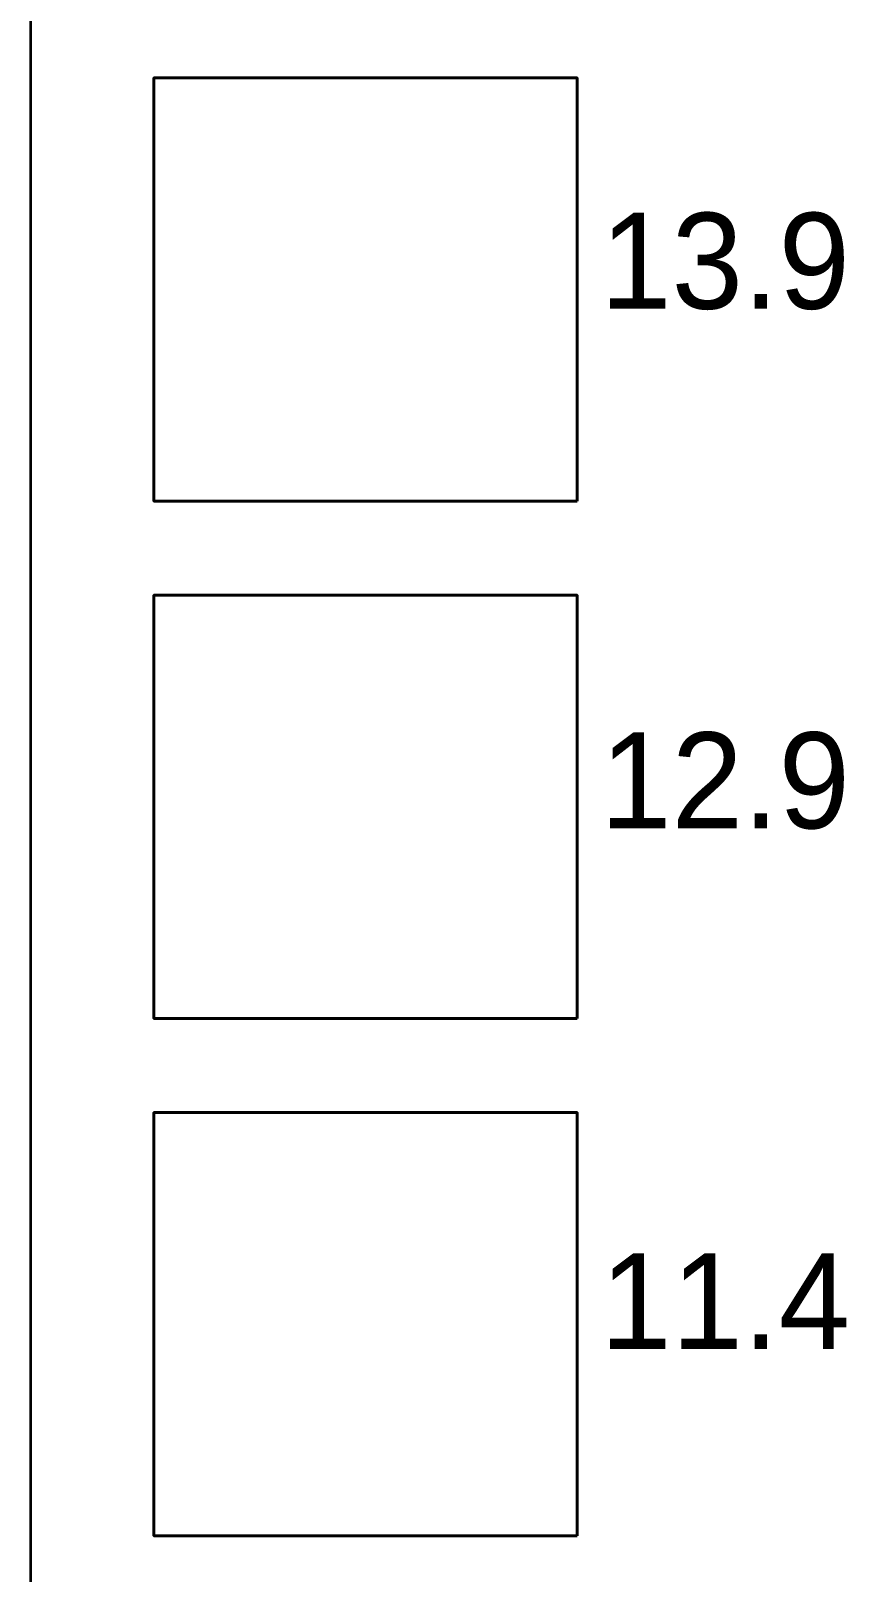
# Model space of a CAD drawing. Header units: inches. Extents: x 3 to 193, y 59 to 239.
# Drawn here: x 3.08 to 18.13, y 116.28 to 144.71 of the extents above; entities that cross this region are included whole.
import ezdxf

# ---------------------------------------------------------------- set-up
doc = ezdxf.new("R2010")
doc.units = ezdxf.units.IN
doc.header["$MEASUREMENT"] = 0
doc.layers.add('Calque 1', color=7, linetype='Continuous')
doc.layers.add('Forme bottom', color=7, linetype='Continuous')

msp = doc.modelspace()

# ---------------------------------------------------------------- linework, layer by layer
at = {"layer": 'Calque 1', "color": 7, "lineweight": 35, "true_color": 0xffffff}
for points in [[(13.161, 136.032), (12.917, 136.032), (12.672, 136.032), (12.428, 136.032), (12.184, 136.032), (11.94, 136.032), (11.696, 136.032), (11.452, 136.032), (11.208, 136.032), (10.963, 136.032), (10.719, 136.032), (10.475, 136.032), (10.231, 136.032), (9.987, 136.032), (9.743, 136.032), (9.499, 136.032), (9.255, 136.032), (9.01, 136.032), (8.766, 136.032), (8.522, 136.032), (8.278, 136.032), (8.034, 136.032), (7.79, 136.032), (7.545, 136.032), (7.301, 136.032), (7.057, 136.032), (6.813, 136.032), (6.569, 136.032), (6.325, 136.032), (6.081, 136.032), (5.837, 136.032), (5.592, 136.032), (5.348, 136.032), (5.348, 136.276), (5.348, 136.521), (5.348, 136.765), (5.348, 137.009), (5.348, 137.253), (5.348, 137.497), (5.348, 137.741), (5.348, 137.985), (5.348, 138.23), (5.348, 138.474), (5.348, 138.718), (5.348, 138.962), (5.348, 139.206), (5.348, 139.45), (5.348, 139.694), (5.348, 139.938), (5.348, 140.182), (5.348, 140.427), (5.348, 140.671), (5.348, 140.915), (5.348, 141.159), (5.348, 141.403), (5.348, 141.647), (5.348, 141.891), (5.348, 142.136), (5.348, 142.38), (5.348, 142.624), (5.348, 142.868), (5.348, 143.112), (5.348, 143.356), (5.348, 143.601), (5.348, 143.844), (5.592, 143.844), (5.837, 143.844), (6.081, 143.844), (6.325, 143.844), (6.569, 143.844), (6.813, 143.844), (7.057, 143.844), (7.301, 143.844), (7.545, 143.844), (7.79, 143.844), (8.034, 143.844), (8.278, 143.844), (8.522, 143.844), (8.766, 143.844), (9.01, 143.844), (9.255, 143.844), (9.499, 143.844), (9.743, 143.844), (9.987, 143.844), (10.231, 143.844), (10.475, 143.844), (10.719, 143.844), (10.963, 143.844), (11.208, 143.844), (11.452, 143.844), (11.696, 143.844), (11.94, 143.844), (12.184, 143.844), (12.428, 143.844), (12.672, 143.844), (12.917, 143.844), (13.161, 143.844), (13.161, 143.601), (13.161, 143.356), (13.161, 143.112), (13.161, 142.868), (13.161, 142.624), (13.161, 142.38), (13.161, 142.136), (13.161, 141.891), (13.161, 141.647), (13.161, 141.403), (13.161, 141.159), (13.161, 140.915), (13.161, 140.671), (13.161, 140.427), (13.161, 140.182), (13.161, 139.938), (13.161, 139.694), (13.161, 139.45), (13.161, 139.206), (13.161, 138.962), (13.161, 138.718), (13.161, 138.474), (13.161, 138.23), (13.161, 137.985), (13.161, 137.741), (13.161, 137.497), (13.161, 137.253), (13.161, 137.009), (13.161, 136.765), (13.161, 136.521), (13.161, 136.276), (13.161, 136.032)], [(13.161, 126.489), (12.917, 126.489), (12.672, 126.489), (12.428, 126.489), (12.184, 126.489), (11.94, 126.489), (11.696, 126.489), (11.452, 126.489), (11.208, 126.489), (10.963, 126.489), (10.719, 126.489), (10.475, 126.489), (10.231, 126.489), (9.987, 126.489), (9.743, 126.489), (9.499, 126.489), (9.255, 126.489), (9.01, 126.489), (8.766, 126.489), (8.522, 126.489), (8.278, 126.489), (8.034, 126.489), (7.79, 126.489), (7.545, 126.489), (7.301, 126.489), (7.057, 126.489), (6.813, 126.489), (6.569, 126.489), (6.325, 126.489), (6.081, 126.489), (5.837, 126.489), (5.592, 126.489), (5.348, 126.489), (5.348, 126.733), (5.348, 126.977), (5.348, 127.221), (5.348, 127.465), (5.348, 127.71), (5.348, 127.954), (5.348, 128.198), (5.348, 128.442), (5.348, 128.686), (5.348, 128.93), (5.348, 129.175), (5.348, 129.418), (5.348, 129.663), (5.348, 129.907), (5.348, 130.151), (5.348, 130.395), (5.348, 130.639), (5.348, 130.883), (5.348, 131.128), (5.348, 131.372), (5.348, 131.616), (5.348, 131.86), (5.348, 132.104), (5.348, 132.348), (5.348, 132.592), (5.348, 132.837), (5.348, 133.081), (5.348, 133.325), (5.348, 133.569), (5.348, 133.813), (5.348, 134.057), (5.348, 134.302), (5.592, 134.302), (5.837, 134.302), (6.081, 134.302), (6.325, 134.302), (6.569, 134.302), (6.813, 134.302), (7.057, 134.302), (7.301, 134.302), (7.545, 134.302), (7.79, 134.302), (8.034, 134.302), (8.278, 134.302), (8.522, 134.302), (8.766, 134.302), (9.01, 134.302), (9.255, 134.302), (9.499, 134.302), (9.743, 134.302), (9.987, 134.302), (10.231, 134.302), (10.475, 134.302), (10.719, 134.302), (10.963, 134.302), (11.208, 134.302), (11.452, 134.302), (11.696, 134.302), (11.94, 134.302), (12.184, 134.302), (12.428, 134.302), (12.672, 134.302), (12.917, 134.302), (13.161, 134.302), (13.161, 134.057), (13.161, 133.813), (13.161, 133.569), (13.161, 133.325), (13.161, 133.081), (13.161, 132.837), (13.161, 132.592), (13.161, 132.348), (13.161, 132.104), (13.161, 131.86), (13.161, 131.616), (13.161, 131.372), (13.161, 131.128), (13.161, 130.883), (13.161, 130.639), (13.161, 130.395), (13.161, 130.151), (13.161, 129.907), (13.161, 129.663), (13.161, 129.418), (13.161, 129.175), (13.161, 128.93), (13.161, 128.686), (13.161, 128.442), (13.161, 128.198), (13.161, 127.954), (13.161, 127.71), (13.161, 127.465), (13.161, 127.221), (13.161, 126.977), (13.161, 126.733), (13.161, 126.489)], [(13.161, 116.945), (12.917, 116.945), (12.672, 116.945), (12.428, 116.945), (12.184, 116.945), (11.94, 116.945), (11.696, 116.945), (11.452, 116.945), (11.208, 116.945), (10.963, 116.945), (10.719, 116.945), (10.475, 116.945), (10.231, 116.945), (9.987, 116.945), (9.743, 116.945), (9.499, 116.945), (9.255, 116.945), (9.01, 116.945), (8.766, 116.945), (8.522, 116.945), (8.278, 116.945), (8.034, 116.945), (7.79, 116.945), (7.545, 116.945), (7.301, 116.945), (7.057, 116.945), (6.813, 116.945), (6.569, 116.945), (6.325, 116.945), (6.081, 116.945), (5.837, 116.945), (5.592, 116.945), (5.348, 116.945), (5.348, 117.189), (5.348, 117.434), (5.348, 117.678), (5.348, 117.922), (5.348, 118.166), (5.348, 118.41), (5.348, 118.654), (5.348, 118.899), (5.348, 119.142), (5.348, 119.387), (5.348, 119.631), (5.348, 119.875), (5.348, 120.119), (5.348, 120.363), (5.348, 120.607), (5.348, 120.852), (5.348, 121.096), (5.348, 121.34), (5.348, 121.584), (5.348, 121.828), (5.348, 122.072), (5.348, 122.316), (5.348, 122.561), (5.348, 122.805), (5.348, 123.049), (5.348, 123.293), (5.348, 123.537), (5.348, 123.781), (5.348, 124.026), (5.348, 124.269), (5.348, 124.514), (5.348, 124.758), (5.592, 124.758), (5.837, 124.758), (6.081, 124.758), (6.325, 124.758), (6.569, 124.758), (6.813, 124.758), (7.057, 124.758), (7.301, 124.758), (7.545, 124.758), (7.79, 124.758), (8.034, 124.758), (8.278, 124.758), (8.522, 124.758), (8.766, 124.758), (9.01, 124.758), (9.255, 124.758), (9.499, 124.758), (9.743, 124.758), (9.987, 124.758), (10.231, 124.758), (10.475, 124.758), (10.719, 124.758), (10.963, 124.758), (11.208, 124.758), (11.452, 124.758), (11.696, 124.758), (11.94, 124.758), (12.184, 124.758), (12.428, 124.758), (12.672, 124.758), (12.917, 124.758), (13.161, 124.758), (13.161, 124.514), (13.161, 124.269), (13.161, 124.026), (13.161, 123.781), (13.161, 123.537), (13.161, 123.293), (13.161, 123.049), (13.161, 122.805), (13.161, 122.561), (13.161, 122.316), (13.161, 122.072), (13.161, 121.828), (13.161, 121.584), (13.161, 121.34), (13.161, 121.096), (13.161, 120.852), (13.161, 120.607), (13.161, 120.363), (13.161, 120.119), (13.161, 119.875), (13.161, 119.631), (13.161, 119.387), (13.161, 119.142), (13.161, 118.899), (13.161, 118.654), (13.161, 118.41), (13.161, 118.166), (13.161, 117.922), (13.161, 117.678), (13.161, 117.434), (13.161, 117.189), (13.161, 116.945)]]:
    msp.add_lwpolyline(points, dxfattribs=at)
for points in [[(13.161, 136.033), (13.161, 136.033), (12.917, 136.033), (12.917, 136.033), (12.917, 136.033), (12.672, 136.033), (12.672, 136.033), (12.672, 136.033), (12.428, 136.033), (12.428, 136.033), (12.428, 136.033), (12.184, 136.033), (12.184, 136.033), (12.184, 136.033), (11.94, 136.033), (11.94, 136.033), (11.94, 136.033), (11.696, 136.033), (11.696, 136.033), (11.696, 136.033), (11.452, 136.033), (11.452, 136.033), (11.452, 136.033), (11.208, 136.033), (11.208, 136.033), (11.208, 136.033), (10.963, 136.033), (10.963, 136.033), (10.963, 136.033), (10.719, 136.033), (10.719, 136.033), (10.719, 136.033), (10.475, 136.033), (10.475, 136.033), (10.475, 136.033), (10.231, 136.033), (10.231, 136.033), (10.231, 136.033), (9.987, 136.033), (9.987, 136.033), (9.987, 136.033), (9.743, 136.033), (9.743, 136.033), (9.743, 136.033), (9.499, 136.033), (9.499, 136.033), (9.499, 136.033), (9.255, 136.033), (9.255, 136.033), (9.255, 136.033), (9.01, 136.033), (9.01, 136.033), (9.01, 136.033), (8.766, 136.033), (8.766, 136.033), (8.766, 136.033), (8.522, 136.033), (8.522, 136.033), (8.522, 136.033), (8.278, 136.033), (8.278, 136.033), (8.278, 136.033), (8.034, 136.033), (8.034, 136.033), (8.034, 136.033), (7.79, 136.033), (7.79, 136.033), (7.79, 136.033), (7.546, 136.033), (7.546, 136.033), (7.546, 136.033), (7.302, 136.033), (7.302, 136.033), (7.302, 136.033), (7.057, 136.033), (7.057, 136.033), (7.057, 136.033), (6.813, 136.033), (6.813, 136.033), (6.813, 136.033), (6.569, 136.033), (6.569, 136.033), (6.569, 136.033), (6.325, 136.033), (6.325, 136.033), (6.325, 136.033), (6.081, 136.033), (6.081, 136.033), (6.081, 136.033), (5.837, 136.033), (5.837, 136.033), (5.837, 136.033), (5.592, 136.033), (5.592, 136.033), (5.592, 136.033), (5.348, 136.033), (5.348, 136.033), (5.348, 136.033), (5.348, 136.277), (5.348, 136.277), (5.348, 136.277), (5.348, 136.521), (5.348, 136.521), (5.348, 136.521), (5.348, 136.765), (5.348, 136.765), (5.348, 136.765), (5.348, 137.009), (5.348, 137.009), (5.348, 137.009), (5.348, 137.253), (5.348, 137.253), (5.348, 137.253), (5.348, 137.498), (5.348, 137.498), (5.348, 137.498), (5.348, 137.742), (5.348, 137.742), (5.348, 137.742), (5.348, 137.986), (5.348, 137.986), (5.348, 137.986), (5.348, 138.23), (5.348, 138.23), (5.348, 138.23), (5.348, 138.474), (5.348, 138.474), (5.348, 138.474), (5.348, 138.718), (5.348, 138.718), (5.348, 138.718), (5.348, 138.962), (5.348, 138.962), (5.348, 138.962), (5.348, 139.207), (5.348, 139.207), (5.348, 139.207), (5.348, 139.451), (5.348, 139.451), (5.348, 139.451), (5.348, 139.695), (5.348, 139.695), (5.348, 139.695), (5.348, 139.939), (5.348, 139.939), (5.348, 139.939), (5.348, 140.183), (5.348, 140.183), (5.348, 140.183), (5.348, 140.427), (5.348, 140.427), (5.348, 140.427), (5.348, 140.672), (5.348, 140.672), (5.348, 140.672), (5.348, 140.915), (5.348, 140.915), (5.348, 140.915), (5.348, 141.16), (5.348, 141.16), (5.348, 141.16), (5.348, 141.404), (5.348, 141.404), (5.348, 141.404), (5.348, 141.648), (5.348, 141.648), (5.348, 141.648), (5.348, 141.892), (5.348, 141.892), (5.348, 141.892), (5.348, 142.136), (5.348, 142.136), (5.348, 142.136), (5.348, 142.38), (5.348, 142.38), (5.348, 142.38), (5.348, 142.625), (5.348, 142.625), (5.348, 142.625), (5.348, 142.869), (5.348, 142.869), (5.348, 142.869), (5.348, 143.113), (5.348, 143.113), (5.348, 143.113), (5.348, 143.357), (5.348, 143.357), (5.348, 143.357), (5.348, 143.601), (5.348, 143.601), (5.348, 143.601), (5.348, 143.845), (5.348, 143.845), (5.348, 143.845), (5.592, 143.845), (5.592, 143.845), (5.592, 143.845), (5.837, 143.845), (5.837, 143.845), (5.837, 143.845), (6.081, 143.845), (6.081, 143.845), (6.081, 143.845), (6.325, 143.845), (6.325, 143.845), (6.325, 143.845), (6.569, 143.845), (6.569, 143.845), (6.569, 143.845), (6.813, 143.845), (6.813, 143.845), (6.813, 143.845), (7.057, 143.845), (7.057, 143.845), (7.057, 143.845), (7.302, 143.845), (7.302, 143.845), (7.302, 143.845), (7.546, 143.845), (7.546, 143.845), (7.546, 143.845), (7.79, 143.845), (7.79, 143.845), (7.79, 143.845), (8.034, 143.845), (8.034, 143.845), (8.034, 143.845), (8.278, 143.845), (8.278, 143.845), (8.278, 143.845), (8.522, 143.845), (8.522, 143.845), (8.522, 143.845), (8.766, 143.845), (8.766, 143.845), (8.766, 143.845), (9.01, 143.845), (9.01, 143.845), (9.01, 143.845), (9.255, 143.845), (9.255, 143.845), (9.255, 143.845), (9.499, 143.845), (9.499, 143.845), (9.499, 143.845), (9.743, 143.845), (9.743, 143.845), (9.743, 143.845), (9.987, 143.845), (9.987, 143.845), (9.987, 143.845), (10.231, 143.845), (10.231, 143.845), (10.231, 143.845), (10.475, 143.845), (10.475, 143.845), (10.475, 143.845), (10.719, 143.845), (10.719, 143.845), (10.719, 143.845), (10.963, 143.845), (10.963, 143.845), (10.963, 143.845), (11.208, 143.845), (11.208, 143.845), (11.208, 143.845), (11.452, 143.845), (11.452, 143.845), (11.452, 143.845), (11.696, 143.845), (11.696, 143.845), (11.696, 143.845), (11.94, 143.845), (11.94, 143.845), (11.94, 143.845), (12.184, 143.845), (12.184, 143.845), (12.184, 143.845), (12.428, 143.845), (12.428, 143.845), (12.428, 143.845), (12.672, 143.845), (12.672, 143.845), (12.672, 143.845), (12.917, 143.845), (12.917, 143.845), (12.917, 143.845), (13.161, 143.845), (13.161, 143.845), (13.161, 143.845), (13.161, 143.601), (13.161, 143.601), (13.161, 143.601), (13.161, 143.357), (13.161, 143.357), (13.161, 143.357), (13.161, 143.113), (13.161, 143.113), (13.161, 143.113), (13.161, 142.869), (13.161, 142.869), (13.161, 142.869), (13.161, 142.625), (13.161, 142.625), (13.161, 142.625), (13.161, 142.38), (13.161, 142.38), (13.161, 142.38), (13.161, 142.136), (13.161, 142.136), (13.161, 142.136), (13.161, 141.892), (13.161, 141.892), (13.161, 141.892), (13.161, 141.648), (13.161, 141.648), (13.161, 141.648), (13.161, 141.404), (13.161, 141.404), (13.161, 141.404), (13.161, 141.16), (13.161, 141.16), (13.161, 141.16), (13.161, 140.915), (13.161, 140.915), (13.161, 140.915), (13.161, 140.672), (13.161, 140.672), (13.161, 140.672), (13.161, 140.427), (13.161, 140.427), (13.161, 140.427), (13.161, 140.183), (13.161, 140.183), (13.161, 140.183), (13.161, 139.939), (13.161, 139.939), (13.161, 139.939), (13.161, 139.695), (13.161, 139.695), (13.161, 139.695), (13.161, 139.451), (13.161, 139.451), (13.161, 139.451), (13.161, 139.207), (13.161, 139.207), (13.161, 139.207), (13.161, 138.962), (13.161, 138.962), (13.161, 138.962), (13.161, 138.718), (13.161, 138.718), (13.161, 138.718), (13.161, 138.474), (13.161, 138.474), (13.161, 138.474), (13.161, 138.23), (13.161, 138.23), (13.161, 138.23), (13.161, 137.986), (13.161, 137.986), (13.161, 137.986), (13.161, 137.742), (13.161, 137.742), (13.161, 137.742), (13.161, 137.498), (13.161, 137.498), (13.161, 137.498), (13.161, 137.253), (13.161, 137.253), (13.161, 137.253), (13.161, 137.009), (13.161, 137.009), (13.161, 137.009), (13.161, 136.765), (13.161, 136.765), (13.161, 136.765), (13.161, 136.521), (13.161, 136.521), (13.161, 136.521), (13.161, 136.277), (13.161, 136.277), (13.161, 136.277), (13.161, 136.033), (13.161, 136.033), (13.161, 136.033), (13.161, 136.033), (13.161, 136.033), (13.161, 136.033), (13.161, 136.033), (13.161, 136.033), (13.161, 136.033), (13.161, 136.033), (13.161, 136.033), (13.161, 136.033), (13.161, 136.033), (13.161, 136.033), (13.161, 136.033), (13.161, 136.033), (13.161, 136.033), (13.161, 136.033), (13.161, 136.033), (13.161, 136.033), (13.161, 136.033), (13.161, 136.033), (13.161, 136.033), (13.161, 136.033), (13.161, 136.033), (13.161, 136.033), (13.161, 136.033), (13.161, 136.033), (13.161, 136.033), (13.161, 136.033), (13.161, 136.033), (13.161, 136.033), (13.161, 136.033), (13.161, 136.033), (13.161, 136.033), (13.161, 136.033), (13.161, 136.033), (13.161, 136.033), (13.161, 136.033), (13.161, 136.033), (13.161, 136.033), (13.161, 136.033), (13.161, 136.033), (13.161, 136.033), (13.161, 136.033), (13.161, 136.033), (13.161, 136.033), (13.161, 136.033), (13.161, 136.033), (13.161, 136.033), (13.161, 136.033), (13.161, 136.033), (13.161, 136.033), (13.161, 136.033), (13.161, 136.033), (13.161, 136.033), (13.161, 136.033), (13.161, 136.033), (13.161, 136.033), (13.161, 136.033), (13.161, 136.033), (13.161, 136.033), (13.161, 136.033), (13.161, 136.033), (13.161, 136.033), (13.161, 136.033), (13.161, 136.033), (13.161, 136.033), (13.161, 136.033), (13.161, 136.033), (13.161, 136.033), (13.161, 136.033), (13.161, 136.033), (13.161, 136.033), (13.161, 136.033), (13.161, 136.033), (13.161, 136.033), (13.161, 136.033), (13.161, 136.033), (13.161, 136.033), (13.161, 136.033), (13.161, 136.033), (13.161, 136.033), (13.161, 136.033), (13.161, 136.033), (13.161, 136.033), (13.161, 136.033), (13.161, 136.033), (13.161, 136.033), (13.161, 136.033), (13.161, 136.033), (13.161, 136.033), (13.161, 136.033), (13.161, 136.033), (13.161, 136.033), (13.161, 136.033), (13.161, 136.033), (13.161, 136.033), (13.161, 136.033), (13.161, 136.033), (13.161, 136.033), (13.161, 136.033), (13.161, 136.033), (13.161, 136.033)], [(13.161, 126.489), (13.161, 126.489), (12.917, 126.489), (12.917, 126.489), (12.917, 126.489), (12.672, 126.489), (12.672, 126.489), (12.672, 126.489), (12.428, 126.489), (12.428, 126.489), (12.428, 126.489), (12.184, 126.489), (12.184, 126.489), (12.184, 126.489), (11.94, 126.489), (11.94, 126.489), (11.94, 126.489), (11.696, 126.489), (11.696, 126.489), (11.696, 126.489), (11.452, 126.489), (11.452, 126.489), (11.452, 126.489), (11.208, 126.489), (11.208, 126.489), (11.208, 126.489), (10.963, 126.489), (10.963, 126.489), (10.963, 126.489), (10.719, 126.489), (10.719, 126.489), (10.719, 126.489), (10.475, 126.489), (10.475, 126.489), (10.475, 126.489), (10.231, 126.489), (10.231, 126.489), (10.231, 126.489), (9.987, 126.489), (9.987, 126.489), (9.987, 126.489), (9.743, 126.489), (9.743, 126.489), (9.743, 126.489), (9.499, 126.489), (9.499, 126.489), (9.499, 126.489), (9.255, 126.489), (9.255, 126.489), (9.255, 126.489), (9.01, 126.489), (9.01, 126.489), (9.01, 126.489), (8.766, 126.489), (8.766, 126.489), (8.766, 126.489), (8.522, 126.489), (8.522, 126.489), (8.522, 126.489), (8.278, 126.489), (8.278, 126.489), (8.278, 126.489), (8.034, 126.489), (8.034, 126.489), (8.034, 126.489), (7.79, 126.489), (7.79, 126.489), (7.79, 126.489), (7.546, 126.489), (7.546, 126.489), (7.546, 126.489), (7.302, 126.489), (7.302, 126.489), (7.302, 126.489), (7.057, 126.489), (7.057, 126.489), (7.057, 126.489), (6.813, 126.489), (6.813, 126.489), (6.813, 126.489), (6.569, 126.489), (6.569, 126.489), (6.569, 126.489), (6.325, 126.489), (6.325, 126.489), (6.325, 126.489), (6.081, 126.489), (6.081, 126.489), (6.081, 126.489), (5.837, 126.489), (5.837, 126.489), (5.837, 126.489), (5.592, 126.489), (5.592, 126.489), (5.592, 126.489), (5.348, 126.489), (5.348, 126.489), (5.348, 126.489), (5.348, 126.733), (5.348, 126.733), (5.348, 126.733), (5.348, 126.977), (5.348, 126.977), (5.348, 126.977), (5.348, 127.221), (5.348, 127.221), (5.348, 127.221), (5.348, 127.465), (5.348, 127.465), (5.348, 127.465), (5.348, 127.71), (5.348, 127.71), (5.348, 127.71), (5.348, 127.954), (5.348, 127.954), (5.348, 127.954), (5.348, 128.198), (5.348, 128.198), (5.348, 128.198), (5.348, 128.442), (5.348, 128.442), (5.348, 128.442), (5.348, 128.686), (5.348, 128.686), (5.348, 128.686), (5.348, 128.931), (5.348, 128.931), (5.348, 128.931), (5.348, 129.175), (5.348, 129.175), (5.348, 129.175), (5.348, 129.419), (5.348, 129.419), (5.348, 129.419), (5.348, 129.663), (5.348, 129.663), (5.348, 129.663), (5.348, 129.907), (5.348, 129.907), (5.348, 129.907), (5.348, 130.151), (5.348, 130.151), (5.348, 130.151), (5.348, 130.395), (5.348, 130.395), (5.348, 130.395), (5.348, 130.64), (5.348, 130.64), (5.348, 130.64), (5.348, 130.884), (5.348, 130.884), (5.348, 130.884), (5.348, 131.128), (5.348, 131.128), (5.348, 131.128), (5.348, 131.372), (5.348, 131.372), (5.348, 131.372), (5.348, 131.616), (5.348, 131.616), (5.348, 131.616), (5.348, 131.86), (5.348, 131.86), (5.348, 131.86), (5.348, 132.105), (5.348, 132.105), (5.348, 132.105), (5.348, 132.349), (5.348, 132.349), (5.348, 132.349), (5.348, 132.593), (5.348, 132.593), (5.348, 132.593), (5.348, 132.837), (5.348, 132.837), (5.348, 132.837), (5.348, 133.081), (5.348, 133.081), (5.348, 133.081), (5.348, 133.326), (5.348, 133.326), (5.348, 133.326), (5.348, 133.57), (5.348, 133.57), (5.348, 133.57), (5.348, 133.814), (5.348, 133.814), (5.348, 133.814), (5.348, 134.058), (5.348, 134.058), (5.348, 134.058), (5.348, 134.302), (5.348, 134.302), (5.348, 134.302), (5.592, 134.302), (5.592, 134.302), (5.592, 134.302), (5.837, 134.302), (5.837, 134.302), (5.837, 134.302), (6.081, 134.302), (6.081, 134.302), (6.081, 134.302), (6.325, 134.302), (6.325, 134.302), (6.325, 134.302), (6.569, 134.302), (6.569, 134.302), (6.569, 134.302), (6.813, 134.302), (6.813, 134.302), (6.813, 134.302), (7.057, 134.302), (7.057, 134.302), (7.057, 134.302), (7.302, 134.302), (7.302, 134.302), (7.302, 134.302), (7.546, 134.302), (7.546, 134.302), (7.546, 134.302), (7.79, 134.302), (7.79, 134.302), (7.79, 134.302), (8.034, 134.302), (8.034, 134.302), (8.034, 134.302), (8.278, 134.302), (8.278, 134.302), (8.278, 134.302), (8.522, 134.302), (8.522, 134.302), (8.522, 134.302), (8.766, 134.302), (8.766, 134.302), (8.766, 134.302), (9.01, 134.302), (9.01, 134.302), (9.01, 134.302), (9.255, 134.302), (9.255, 134.302), (9.255, 134.302), (9.499, 134.302), (9.499, 134.302), (9.499, 134.302), (9.743, 134.302), (9.743, 134.302), (9.743, 134.302), (9.987, 134.302), (9.987, 134.302), (9.987, 134.302), (10.231, 134.302), (10.231, 134.302), (10.231, 134.302), (10.475, 134.302), (10.475, 134.302), (10.475, 134.302), (10.719, 134.302), (10.719, 134.302), (10.719, 134.302), (10.963, 134.302), (10.963, 134.302), (10.963, 134.302), (11.208, 134.302), (11.208, 134.302), (11.208, 134.302), (11.452, 134.302), (11.452, 134.302), (11.452, 134.302), (11.696, 134.302), (11.696, 134.302), (11.696, 134.302), (11.94, 134.302), (11.94, 134.302), (11.94, 134.302), (12.184, 134.302), (12.184, 134.302), (12.184, 134.302), (12.428, 134.302), (12.428, 134.302), (12.428, 134.302), (12.672, 134.302), (12.672, 134.302), (12.672, 134.302), (12.917, 134.302), (12.917, 134.302), (12.917, 134.302), (13.161, 134.302), (13.161, 134.302), (13.161, 134.302), (13.161, 134.058), (13.161, 134.058), (13.161, 134.058), (13.161, 133.814), (13.161, 133.814), (13.161, 133.814), (13.161, 133.57), (13.161, 133.57), (13.161, 133.57), (13.161, 133.326), (13.161, 133.326), (13.161, 133.326), (13.161, 133.081), (13.161, 133.081), (13.161, 133.081), (13.161, 132.837), (13.161, 132.837), (13.161, 132.837), (13.161, 132.593), (13.161, 132.593), (13.161, 132.593), (13.161, 132.349), (13.161, 132.349), (13.161, 132.349), (13.161, 132.105), (13.161, 132.105), (13.161, 132.105), (13.161, 131.86), (13.161, 131.86), (13.161, 131.86), (13.161, 131.616), (13.161, 131.616), (13.161, 131.616), (13.161, 131.372), (13.161, 131.372), (13.161, 131.372), (13.161, 131.128), (13.161, 131.128), (13.161, 131.128), (13.161, 130.884), (13.161, 130.884), (13.161, 130.884), (13.161, 130.64), (13.161, 130.64), (13.161, 130.64), (13.161, 130.395), (13.161, 130.395), (13.161, 130.395), (13.161, 130.151), (13.161, 130.151), (13.161, 130.151), (13.161, 129.907), (13.161, 129.907), (13.161, 129.907), (13.161, 129.663), (13.161, 129.663), (13.161, 129.663), (13.161, 129.419), (13.161, 129.419), (13.161, 129.419), (13.161, 129.175), (13.161, 129.175), (13.161, 129.175), (13.161, 128.931), (13.161, 128.931), (13.161, 128.931), (13.161, 128.686), (13.161, 128.686), (13.161, 128.686), (13.161, 128.442), (13.161, 128.442), (13.161, 128.442), (13.161, 128.198), (13.161, 128.198), (13.161, 128.198), (13.161, 127.954), (13.161, 127.954), (13.161, 127.954), (13.161, 127.71), (13.161, 127.71), (13.161, 127.71), (13.161, 127.465), (13.161, 127.465), (13.161, 127.465), (13.161, 127.221), (13.161, 127.221), (13.161, 127.221), (13.161, 126.977), (13.161, 126.977), (13.161, 126.977), (13.161, 126.733), (13.161, 126.733), (13.161, 126.733), (13.161, 126.489), (13.161, 126.489), (13.161, 126.489), (13.161, 126.489), (13.161, 126.489), (13.161, 126.489), (13.161, 126.489), (13.161, 126.489), (13.161, 126.489), (13.161, 126.489), (13.161, 126.489), (13.161, 126.489), (13.161, 126.489), (13.161, 126.489), (13.161, 126.489), (13.161, 126.489), (13.161, 126.489), (13.161, 126.489), (13.161, 126.489), (13.161, 126.489), (13.161, 126.489), (13.161, 126.489), (13.161, 126.489), (13.161, 126.489), (13.161, 126.489), (13.161, 126.489), (13.161, 126.489), (13.161, 126.489), (13.161, 126.489), (13.161, 126.489), (13.161, 126.489), (13.161, 126.489), (13.161, 126.489), (13.161, 126.489), (13.161, 126.489), (13.161, 126.489), (13.161, 126.489), (13.161, 126.489), (13.161, 126.489), (13.161, 126.489), (13.161, 126.489), (13.161, 126.489), (13.161, 126.489), (13.161, 126.489), (13.161, 126.489), (13.161, 126.489), (13.161, 126.489), (13.161, 126.489), (13.161, 126.489), (13.161, 126.489), (13.161, 126.489), (13.161, 126.489), (13.161, 126.489), (13.161, 126.489), (13.161, 126.489), (13.161, 126.489), (13.161, 126.489), (13.161, 126.489), (13.161, 126.489), (13.161, 126.489), (13.161, 126.489), (13.161, 126.489), (13.161, 126.489), (13.161, 126.489), (13.161, 126.489), (13.161, 126.489), (13.161, 126.489), (13.161, 126.489), (13.161, 126.489), (13.161, 126.489), (13.161, 126.489), (13.161, 126.489), (13.161, 126.489), (13.161, 126.489), (13.161, 126.489), (13.161, 126.489), (13.161, 126.489), (13.161, 126.489), (13.161, 126.489), (13.161, 126.489), (13.161, 126.489), (13.161, 126.489), (13.161, 126.489), (13.161, 126.489), (13.161, 126.489), (13.161, 126.489), (13.161, 126.489), (13.161, 126.489), (13.161, 126.489), (13.161, 126.489), (13.161, 126.489), (13.161, 126.489), (13.161, 126.489), (13.161, 126.489), (13.161, 126.489), (13.161, 126.489), (13.161, 126.489), (13.161, 126.489), (13.161, 126.489), (13.161, 126.489), (13.161, 126.489), (13.161, 126.489), (13.161, 126.489), (13.161, 126.489)], [(13.161, 116.946), (13.161, 116.946), (12.917, 116.946), (12.917, 116.946), (12.917, 116.946), (12.672, 116.946), (12.672, 116.946), (12.672, 116.946), (12.428, 116.946), (12.428, 116.946), (12.428, 116.946), (12.184, 116.946), (12.184, 116.946), (12.184, 116.946), (11.94, 116.946), (11.94, 116.946), (11.94, 116.946), (11.696, 116.946), (11.696, 116.946), (11.696, 116.946), (11.452, 116.946), (11.452, 116.946), (11.452, 116.946), (11.208, 116.946), (11.208, 116.946), (11.208, 116.946), (10.963, 116.946), (10.963, 116.946), (10.963, 116.946), (10.719, 116.946), (10.719, 116.946), (10.719, 116.946), (10.475, 116.946), (10.475, 116.946), (10.475, 116.946), (10.231, 116.946), (10.231, 116.946), (10.231, 116.946), (9.987, 116.946), (9.987, 116.946), (9.987, 116.946), (9.743, 116.946), (9.743, 116.946), (9.743, 116.946), (9.499, 116.946), (9.499, 116.946), (9.499, 116.946), (9.255, 116.946), (9.255, 116.946), (9.255, 116.946), (9.01, 116.946), (9.01, 116.946), (9.01, 116.946), (8.766, 116.946), (8.766, 116.946), (8.766, 116.946), (8.522, 116.946), (8.522, 116.946), (8.522, 116.946), (8.278, 116.946), (8.278, 116.946), (8.278, 116.946), (8.034, 116.946), (8.034, 116.946), (8.034, 116.946), (7.79, 116.946), (7.79, 116.946), (7.79, 116.946), (7.546, 116.946), (7.546, 116.946), (7.546, 116.946), (7.302, 116.946), (7.302, 116.946), (7.302, 116.946), (7.057, 116.946), (7.057, 116.946), (7.057, 116.946), (6.813, 116.946), (6.813, 116.946), (6.813, 116.946), (6.569, 116.946), (6.569, 116.946), (6.569, 116.946), (6.325, 116.946), (6.325, 116.946), (6.325, 116.946), (6.081, 116.946), (6.081, 116.946), (6.081, 116.946), (5.837, 116.946), (5.837, 116.946), (5.837, 116.946), (5.592, 116.946), (5.592, 116.946), (5.592, 116.946), (5.348, 116.946), (5.348, 116.946), (5.348, 116.946), (5.348, 117.19), (5.348, 117.19), (5.348, 117.19), (5.348, 117.434), (5.348, 117.434), (5.348, 117.434), (5.348, 117.678), (5.348, 117.678), (5.348, 117.678), (5.348, 117.922), (5.348, 117.922), (5.348, 117.922), (5.348, 118.166), (5.348, 118.166), (5.348, 118.166), (5.348, 118.411), (5.348, 118.411), (5.348, 118.411), (5.348, 118.655), (5.348, 118.655), (5.348, 118.655), (5.348, 118.899), (5.348, 118.899), (5.348, 118.899), (5.348, 119.143), (5.348, 119.143), (5.348, 119.143), (5.348, 119.387), (5.348, 119.387), (5.348, 119.387), (5.348, 119.631), (5.348, 119.631), (5.348, 119.631), (5.348, 119.876), (5.348, 119.876), (5.348, 119.876), (5.348, 120.119), (5.348, 120.119), (5.348, 120.119), (5.348, 120.364), (5.348, 120.364), (5.348, 120.364), (5.348, 120.608), (5.348, 120.608), (5.348, 120.608), (5.348, 120.852), (5.348, 120.852), (5.348, 120.852), (5.348, 121.096), (5.348, 121.096), (5.348, 121.096), (5.348, 121.34), (5.348, 121.34), (5.348, 121.34), (5.348, 121.584), (5.348, 121.584), (5.348, 121.584), (5.348, 121.829), (5.348, 121.829), (5.348, 121.829), (5.348, 122.073), (5.348, 122.073), (5.348, 122.073), (5.348, 122.317), (5.348, 122.317), (5.348, 122.317), (5.348, 122.561), (5.348, 122.561), (5.348, 122.561), (5.348, 122.805), (5.348, 122.805), (5.348, 122.805), (5.348, 123.049), (5.348, 123.049), (5.348, 123.049), (5.348, 123.293), (5.348, 123.293), (5.348, 123.293), (5.348, 123.538), (5.348, 123.538), (5.348, 123.538), (5.348, 123.782), (5.348, 123.782), (5.348, 123.782), (5.348, 124.026), (5.348, 124.026), (5.348, 124.026), (5.348, 124.27), (5.348, 124.27), (5.348, 124.27), (5.348, 124.514), (5.348, 124.514), (5.348, 124.514), (5.348, 124.758), (5.348, 124.758), (5.348, 124.758), (5.592, 124.758), (5.592, 124.758), (5.592, 124.758), (5.837, 124.758), (5.837, 124.758), (5.837, 124.758), (6.081, 124.758), (6.081, 124.758), (6.081, 124.758), (6.325, 124.758), (6.325, 124.758), (6.325, 124.758), (6.569, 124.758), (6.569, 124.758), (6.569, 124.758), (6.813, 124.758), (6.813, 124.758), (6.813, 124.758), (7.057, 124.758), (7.057, 124.758), (7.057, 124.758), (7.302, 124.758), (7.302, 124.758), (7.302, 124.758), (7.546, 124.758), (7.546, 124.758), (7.546, 124.758), (7.79, 124.758), (7.79, 124.758), (7.79, 124.758), (8.034, 124.758), (8.034, 124.758), (8.034, 124.758), (8.278, 124.758), (8.278, 124.758), (8.278, 124.758), (8.522, 124.758), (8.522, 124.758), (8.522, 124.758), (8.766, 124.758), (8.766, 124.758), (8.766, 124.758), (9.01, 124.758), (9.01, 124.758), (9.01, 124.758), (9.255, 124.758), (9.255, 124.758), (9.255, 124.758), (9.499, 124.758), (9.499, 124.758), (9.499, 124.758), (9.743, 124.758), (9.743, 124.758), (9.743, 124.758), (9.987, 124.758), (9.987, 124.758), (9.987, 124.758), (10.231, 124.758), (10.231, 124.758), (10.231, 124.758), (10.475, 124.758), (10.475, 124.758), (10.475, 124.758), (10.719, 124.758), (10.719, 124.758), (10.719, 124.758), (10.963, 124.758), (10.963, 124.758), (10.963, 124.758), (11.208, 124.758), (11.208, 124.758), (11.208, 124.758), (11.452, 124.758), (11.452, 124.758), (11.452, 124.758), (11.696, 124.758), (11.696, 124.758), (11.696, 124.758), (11.94, 124.758), (11.94, 124.758), (11.94, 124.758), (12.184, 124.758), (12.184, 124.758), (12.184, 124.758), (12.428, 124.758), (12.428, 124.758), (12.428, 124.758), (12.672, 124.758), (12.672, 124.758), (12.672, 124.758), (12.917, 124.758), (12.917, 124.758), (12.917, 124.758), (13.161, 124.758), (13.161, 124.758), (13.161, 124.758), (13.161, 124.514), (13.161, 124.514), (13.161, 124.514), (13.161, 124.27), (13.161, 124.27), (13.161, 124.27), (13.161, 124.026), (13.161, 124.026), (13.161, 124.026), (13.161, 123.782), (13.161, 123.782), (13.161, 123.782), (13.161, 123.538), (13.161, 123.538), (13.161, 123.538), (13.161, 123.293), (13.161, 123.293), (13.161, 123.293), (13.161, 123.049), (13.161, 123.049), (13.161, 123.049), (13.161, 122.805), (13.161, 122.805), (13.161, 122.805), (13.161, 122.561), (13.161, 122.561), (13.161, 122.561), (13.161, 122.317), (13.161, 122.317), (13.161, 122.317), (13.161, 122.073), (13.161, 122.073), (13.161, 122.073), (13.161, 121.829), (13.161, 121.829), (13.161, 121.829), (13.161, 121.584), (13.161, 121.584), (13.161, 121.584), (13.161, 121.34), (13.161, 121.34), (13.161, 121.34), (13.161, 121.096), (13.161, 121.096), (13.161, 121.096), (13.161, 120.852), (13.161, 120.852), (13.161, 120.852), (13.161, 120.608), (13.161, 120.608), (13.161, 120.608), (13.161, 120.364), (13.161, 120.364), (13.161, 120.364), (13.161, 120.119), (13.161, 120.119), (13.161, 120.119), (13.161, 119.876), (13.161, 119.876), (13.161, 119.876), (13.161, 119.631), (13.161, 119.631), (13.161, 119.631), (13.161, 119.387), (13.161, 119.387), (13.161, 119.387), (13.161, 119.143), (13.161, 119.143), (13.161, 119.143), (13.161, 118.899), (13.161, 118.899), (13.161, 118.899), (13.161, 118.655), (13.161, 118.655), (13.161, 118.655), (13.161, 118.411), (13.161, 118.411), (13.161, 118.411), (13.161, 118.166), (13.161, 118.166), (13.161, 118.166), (13.161, 117.922), (13.161, 117.922), (13.161, 117.922), (13.161, 117.678), (13.161, 117.678), (13.161, 117.678), (13.161, 117.434), (13.161, 117.434), (13.161, 117.434), (13.161, 117.19), (13.161, 117.19), (13.161, 117.19), (13.161, 116.946), (13.161, 116.946), (13.161, 116.946), (13.161, 116.946), (13.161, 116.946), (13.161, 116.946), (13.161, 116.946), (13.161, 116.946), (13.161, 116.946), (13.161, 116.946), (13.161, 116.946), (13.161, 116.946), (13.161, 116.946), (13.161, 116.946), (13.161, 116.946), (13.161, 116.946), (13.161, 116.946), (13.161, 116.946), (13.161, 116.946), (13.161, 116.946), (13.161, 116.946), (13.161, 116.946), (13.161, 116.946), (13.161, 116.946), (13.161, 116.946), (13.161, 116.946), (13.161, 116.946), (13.161, 116.946), (13.161, 116.946), (13.161, 116.946), (13.161, 116.946), (13.161, 116.946), (13.161, 116.946), (13.161, 116.946), (13.161, 116.946), (13.161, 116.946), (13.161, 116.946), (13.161, 116.946), (13.161, 116.946), (13.161, 116.946), (13.161, 116.946), (13.161, 116.946), (13.161, 116.946), (13.161, 116.946), (13.161, 116.946), (13.161, 116.946), (13.161, 116.946), (13.161, 116.946), (13.161, 116.946), (13.161, 116.946), (13.161, 116.946), (13.161, 116.946), (13.161, 116.946), (13.161, 116.946), (13.161, 116.946), (13.161, 116.946), (13.161, 116.946), (13.161, 116.946), (13.161, 116.946), (13.161, 116.946), (13.161, 116.946), (13.161, 116.946), (13.161, 116.946), (13.161, 116.946), (13.161, 116.946), (13.161, 116.946), (13.161, 116.946), (13.161, 116.946), (13.161, 116.946), (13.161, 116.946), (13.161, 116.946), (13.161, 116.946), (13.161, 116.946), (13.161, 116.946), (13.161, 116.946), (13.161, 116.946), (13.161, 116.946), (13.161, 116.946), (13.161, 116.946), (13.161, 116.946), (13.161, 116.946), (13.161, 116.946), (13.161, 116.946), (13.161, 116.946), (13.161, 116.946), (13.161, 116.946), (13.161, 116.946), (13.161, 116.946), (13.161, 116.946), (13.161, 116.946), (13.161, 116.946), (13.161, 116.946), (13.161, 116.946), (13.161, 116.946), (13.161, 116.946), (13.161, 116.946), (13.161, 116.946), (13.161, 116.946), (13.161, 116.946), (13.161, 116.946), (13.161, 116.946), (13.161, 116.946), (13.161, 116.946), (13.161, 116.946)]]:
    msp.add_open_spline(points, degree=3, knots=[0, 0, 0, 0, 1, 1, 1, 2, 2, 2, 3, 3, 3, 4, 4, 4, 5, 5, 5, 6, 6, 6, 7, 7, 7, 8, 8, 8, 9, 9, 9, 10, 10, 10, 11, 11, 11, 12, 12, 12, 13, 13, 13, 14, 14, 14, 15, 15, 15, 16, 16, 16, 17, 17, 17, 18, 18, 18, 19, 19, 19, 20, 20, 20, 21, 21, 21, 22, 22, 22, 23, 23, 23, 24, 24, 24, 25, 25, 25, 26, 26, 26, 27, 27, 27, 28, 28, 28, 29, 29, 29, 30, 30, 30, 31, 31, 31, 32, 32, 32, 33, 33, 33, 34, 34, 34, 35, 35, 35, 36, 36, 36, 37, 37, 37, 38, 38, 38, 39, 39, 39, 40, 40, 40, 41, 41, 41, 42, 42, 42, 43, 43, 43, 44, 44, 44, 45, 45, 45, 46, 46, 46, 47, 47, 47, 48, 48, 48, 49, 49, 49, 50, 50, 50, 51, 51, 51, 52, 52, 52, 53, 53, 53, 54, 54, 54, 55, 55, 55, 56, 56, 56, 57, 57, 57, 58, 58, 58, 59, 59, 59, 60, 60, 60, 61, 61, 61, 62, 62, 62, 63, 63, 63, 64, 64, 64, 65, 65, 65, 66, 66, 66, 67, 67, 67, 68, 68, 68, 69, 69, 69, 70, 70, 70, 71, 71, 71, 72, 72, 72, 73, 73, 73, 74, 74, 74, 75, 75, 75, 76, 76, 76, 77, 77, 77, 78, 78, 78, 79, 79, 79, 80, 80, 80, 81, 81, 81, 82, 82, 82, 83, 83, 83, 84, 84, 84, 85, 85, 85, 86, 86, 86, 87, 87, 87, 88, 88, 88, 89, 89, 89, 90, 90, 90, 91, 91, 91, 92, 92, 92, 93, 93, 93, 94, 94, 94, 95, 95, 95, 96, 96, 96, 97, 97, 97, 98, 98, 98, 99, 99, 99, 100, 100, 100, 101, 101, 101, 102, 102, 102, 103, 103, 103, 104, 104, 104, 105, 105, 105, 106, 106, 106, 107, 107, 107, 108, 108, 108, 109, 109, 109, 110, 110, 110, 111, 111, 111, 112, 112, 112, 113, 113, 113, 114, 114, 114, 115, 115, 115, 116, 116, 116, 117, 117, 117, 118, 118, 118, 119, 119, 119, 120, 120, 120, 121, 121, 121, 122, 122, 122, 123, 123, 123, 124, 124, 124, 125, 125, 125, 126, 126, 126, 127, 127, 127, 128, 128, 128, 129, 129, 129, 130, 130, 130, 131, 131, 131, 132, 132, 132, 133, 133, 133, 134, 134, 134, 135, 135, 135, 136, 136, 136, 137, 137, 137, 138, 138, 138, 139, 139, 139, 140, 140, 140, 141, 141, 141, 142, 142, 142, 143, 143, 143, 144, 144, 144, 145, 145, 145, 146, 146, 146, 147, 147, 147, 148, 148, 148, 149, 149, 149, 150, 150, 150, 151, 151, 151, 152, 152, 152, 153, 153, 153, 154, 154, 154, 155, 155, 155, 156, 156, 156, 157, 157, 157, 158, 158, 158, 159, 159, 159, 160, 160, 160, 161, 161, 161, 162, 162, 162, 162], dxfattribs=at)
at = {"layer": 'Forme bottom', "color": 7, "lineweight": 35, "true_color": 0xffffff}
msp.add_lwpolyline([(3.077, 86.821), (3.077, 92.446), (3.077, 98.071), (3.077, 103.696), (3.077, 109.321), (3.077, 114.946), (3.077, 120.571), (3.077, 126.196), (3.077, 131.821), (3.077, 137.446), (3.077, 143.071), (3.077, 148.696)], dxfattribs=at)

# ---------------------------------------------------------------- texts
at = {"layer": 'Calque 1', "color": 7, "true_color": 0xffffff, "char_height": 1.77085, "attachment_point": 7}
for s, insert in [('\\fMyriad Pro|b0|i0|c0|p34;\\W1;13.9', (13.587, 139.557)), ('\\fMyriad Pro|b0|i0|c0|p34;\\W1;12.9', (13.587, 129.973)), ('\\fMyriad Pro|b0|i0|c0|p34;\\W1;11.4', (13.587, 120.39))]:
    msp.add_mtext(s, dxfattribs=dict(at, insert=insert))

doc.saveas('drawing.dxf')
